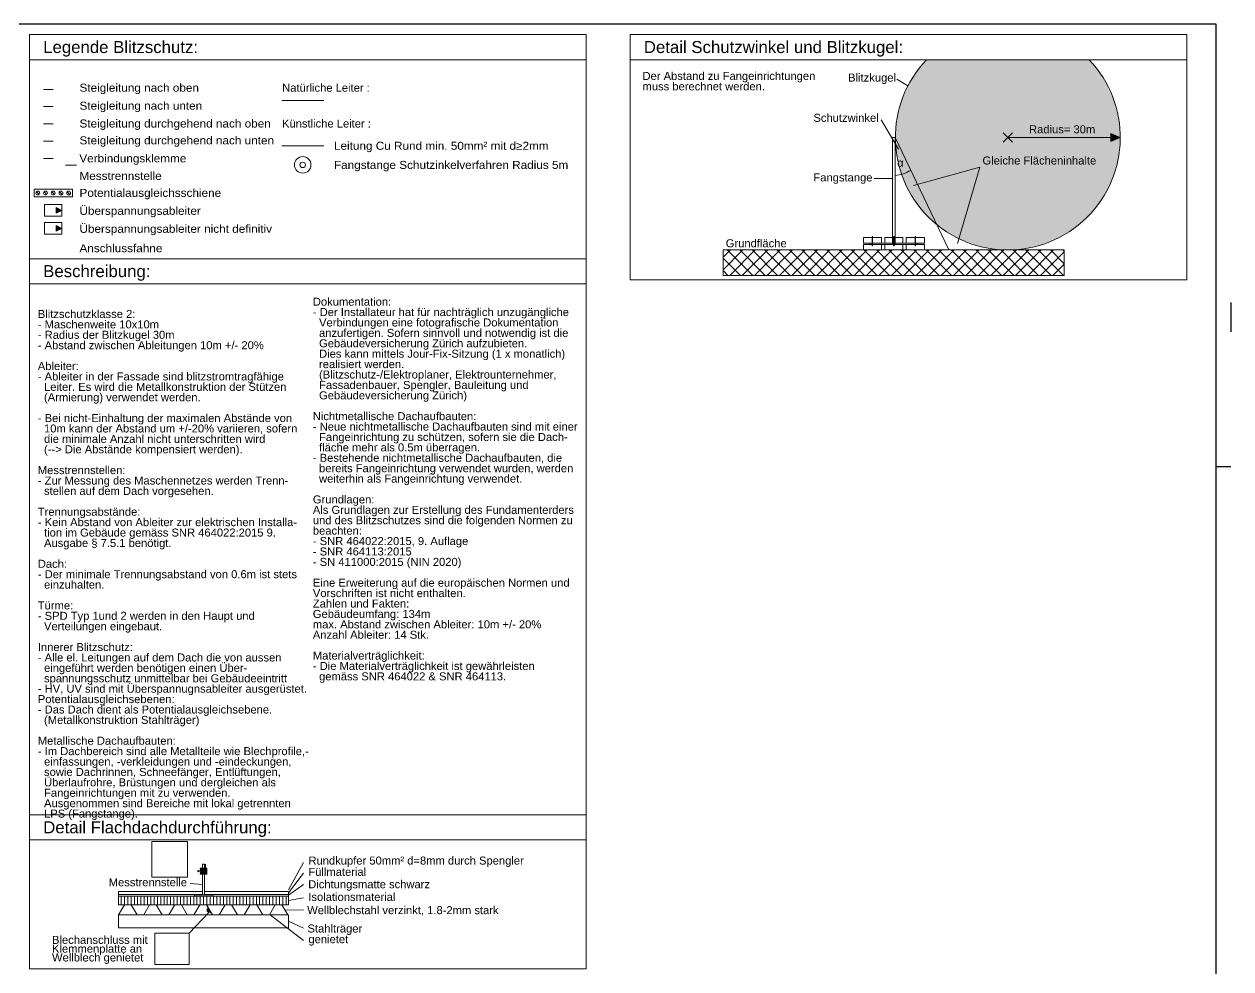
# Model space of a CAD drawing. Extents: x -1067 to 23308, y -6822 to 57810.
# Drawn here: x 200.7 to 612.6, y 243 to 565.5 of the extents above; entities that cross this region are included whole.
import ezdxf
from ezdxf.lldxf.tags import DXFTag

# ---------------------------------------------------------------- set-up
doc = ezdxf.new("R2010")
doc.units = 0
doc.layers.get('0').update_dxf_attribs({"lineweight": 13})
for name, color, linetype, lineweight, true_color in [('Bodenplatten', 9, 'Continuous', 13, 0x808080), ('EL01_WAN_Blechanschluss mit Klemmenplatte', 1, 'Continuous', 13, 0xff0000), ('EL01_WAN_Blitzkugel', 2, 'Continuous', 13, 0xffff00), ('EL01_WAN_Blitzschutz_kuenstliche_Leiter', 1, 'Continuous', 13, 0xff0000), ('EL01_WAN_Blitzschutz_natürlicher _Leiter', 3, 'Continuous', 13, 0x00ff00), ('EL01_WAN_Flachdachdurchführung', 9, 'Continuous', 13, 0x808080), ('EL01_WAN_Geometrie', 3, 'Continuous', 13, 0x00ff00), ('EL01_WAN_Geometrie-A0GYANLHE9', 3, 'Continuous', 13, 0x00ff00), ('EL01_WAN_künst_Leiter', 1, 'Continuous', 13, 0xff0000), ('EL01_WAN_Maschennetz', 1, 'Continuous', 13, 0xff0000), ('EL01_WAN_Ringerder', 1, 'Continuous', 13, 0xff0000), ('EL01_WAN_Schraffur-A0GYANLGE9', 7, 'Continuous', 13, 0xc0c0c0), ('EL01_WAN_Schutzwinkelverfahren', 4, 'Continuous', 13, 0x00ffff), ('EL01_WAN_Starkstrom-A0GYANLME9', 1, 'Continuous', 13, 0xff0000), ('EL01_WAN_Text-A0GYANLIE9', 2, 'Continuous', 13, 0xffff00), ('EL01_WAN_Venti', 1, 'Continuous', 13, 0xff0000), ('EL01_WANE_Winkel Alpha', 1, 'Continuous', 13, 0xff0000), ('EL01_WANX_Bitmap', 1, 'Continuous', 13, 0xff0000), ('Füllmaterial', 7, 'Continuous', 13, 0xff6600), ('Isolation', 4, 'Continuous', 13, 0x00ffff), ('Rippendecke', 6, 'Continuous', 13, 0xff00ff), ('Stahlträger', 3, 'Continuous', 13, 0x00ff00)]:
    doc.layers.add(name, color=color, linetype=linetype, lineweight=lineweight, true_color=true_color)
for name, color, linetype, lineweight in [('EL01_WAN_Innerer Kreis Fangstange', 7, 'Continuous', 13), ('EL01_WAN_Text', 7, 'Continuous', 13), ('Matte Isolation schwaz', 7, 'Continuous', 13)]:
    doc.layers.add(name, color=color, linetype=linetype, lineweight=lineweight)
doc.styles.get("Standard").update_dxf_attribs({"font": 'arial.ttf'})
tags = doc.linetypes.add('ACAD_ISO03W100', pattern=[30, 12, -18]).pattern_tags.tags
tags[6:7] = [DXFTag(74, 4), DXFTag(75, 0), DXFTag(340, '0'), DXFTag(46, 0.0), DXFTag(50, 0.0), DXFTag(44, 0.0), DXFTag(45, 0.0)]
tags[4:5] = [DXFTag(74, 4), DXFTag(75, 0), DXFTag(340, '0'), DXFTag(46, 0.0), DXFTag(50, 0.0), DXFTag(44, 0.0), DXFTag(45, 0.0)]
tags = doc.linetypes.add('fein_strichliert', pattern=[4, 1, -2, 1]).pattern_tags.tags
tags[8:9] = [DXFTag(74, 4), DXFTag(75, 0), DXFTag(340, '0'), DXFTag(46, 0.0), DXFTag(50, 0.0), DXFTag(44, 0.0), DXFTag(45, 0.0)]
tags[6:7] = [DXFTag(74, 4), DXFTag(75, 0), DXFTag(340, '0'), DXFTag(46, 0.0), DXFTag(50, 0.0), DXFTag(44, 0.0), DXFTag(45, 0.0)]
tags[4:5] = [DXFTag(74, 4), DXFTag(75, 0), DXFTag(340, '0'), DXFTag(46, 0.0), DXFTag(50, 0.0), DXFTag(44, 0.0), DXFTag(45, 0.0)]
picture_1 = doc.add_image_def('image3.png', size_in_pixel=(289, 288))
picture_2 = doc.add_image_def('image4.png', size_in_pixel=(362, 331))

# ---------------------------------------------------------------- blocks, each defined once
blk = doc.blocks.new('Polygon-A0UJ2DQQXE', base_point=(501.8, 488.45))
at = {"color": 0, "linetype": 'ByBlock', "lineweight": -2, "ltscale": 0.13}
for p, q in [((501.8, 488.45), (501.8, 490.33)), ((501.8, 490.33), (507.97, 490.33)), ((507.97, 490.33), (507.97, 488.45)), ((507.97, 488.45), (501.8, 488.45))]:
    blk.add_line(p, q, dxfattribs=at)
blk = doc.blocks.new('Polygon-A0UJ2DR2XE', base_point=(263.16, 262.65))
at = {"color": 0, "linetype": 'ByBlock', "lineweight": -2, "ltscale": 0.13}
for p, q in [((263.16, 262.7), (263.33, 262.8)), ((263.19, 262.65), (263.16, 262.7)), ((263.36, 262.75), (263.19, 262.65)), ((263.33, 262.8), (263.36, 262.75))]:
    blk.add_line(p, q, dxfattribs=at)
blk = doc.blocks.new('Schraffur-A0UJ2DRAXE', base_point=(571.62, 525.49))
at = {"color": 0, "linetype": 'ByBlock', "lineweight": -2, "ltscale": 0.13}
blk.add_solid([(571.62, 528.21), (574.85, 526.85), (571.62, 525.49)], dxfattribs=at)
blk = doc.blocks.new('Polygon-A0UJ2DSYXE', base_point=(263.1, 262.11))
at = {"color": 0, "linetype": 'ByBlock', "lineweight": -2, "ltscale": 0.13}
for p, q in [((263.1, 263.36), (263.53, 263.61)), ((263.27, 264.04), (263.4, 264.11)), ((263.53, 263.61), (263.27, 264.04)), ((263.4, 264.11), (263.73, 263.56)), ((263.74, 262.28), (263.1, 263.36)), ((263.73, 263.56), (263.32, 263.32)), ((263.32, 263.32), (263.82, 262.49)), ((264.17, 262.53), (263.74, 262.28)), ((263.82, 262.49), (264.22, 262.73)), ((264.42, 262.11), (264.17, 262.53)), ((264.22, 262.73), (264.55, 262.18)), ((264.55, 262.18), (264.42, 262.11))]:
    blk.add_line(p, q, dxfattribs=at)
blk = doc.blocks.new('Polygon-A0UJ2DT0XE', base_point=(494.47, 490.79))
at = {"color": 0, "linetype": 'ByBlock', "lineweight": -2, "ltscale": 0.13}
for p, q in [((494.47, 492.67), (497.09, 492.67)), ((494.47, 490.79), (494.47, 492.67)), ((497.09, 490.79), (494.47, 490.79)), ((497.09, 492.67), (497.09, 490.79))]:
    blk.add_line(p, q, dxfattribs=at)
blk = doc.blocks.new('Polygon-A0UJ2DTAXE', base_point=(490.15, 489.9))
at = {"color": 0, "linetype": 'ByBlock', "lineweight": -2, "ltscale": 0.13}
for p, q in [((490.15, 489.9), (490.15, 492.67)), ((490.15, 492.67), (490.29, 492.67)), ((490.29, 492.67), (490.29, 489.9)), ((490.15, 489.9), (490.29, 489.9))]:
    blk.add_line(p, q, dxfattribs=at)
blk = doc.blocks.new('Polygon-A0UJ2DTOXE', base_point=(489.46, 490.33))
at = {"color": 0, "linetype": 'ByBlock', "lineweight": -2, "ltscale": 0.13}
for p, q in [((489.46, 490.79), (497.09, 490.79)), ((489.46, 490.33), (489.46, 490.79)), ((497.09, 490.33), (489.46, 490.33)), ((497.09, 490.33), (497.09, 490.79))]:
    blk.add_line(p, q, dxfattribs=at)
blk = doc.blocks.new('Polygon-A0UJ2DVCXE', base_point=(487.14, 490.79))
at = {"color": 0, "linetype": 'ByBlock', "lineweight": -2, "ltscale": 0.13}
for p, q in [((487.14, 490.79), (487.14, 492.67)), ((487.14, 492.67), (493.31, 492.67)), ((493.31, 490.79), (487.14, 490.79)), ((493.31, 492.67), (493.31, 490.79))]:
    blk.add_line(p, q, dxfattribs=at)
blk = doc.blocks.new('Polygon-A0UJ2DVGXE', base_point=(232.93, 264.84))
at = {"color": 0, "linetype": 'ByBlock', "lineweight": -2, "ltscale": 0.13}
for p, q in [((232.93, 264.84), (232.93, 267.9)), ((232.93, 267.9), (290.99, 267.9)), ((290.99, 267.9), (290.99, 264.84)), ((290.99, 264.84), (232.93, 264.84))]:
    blk.add_line(p, q, dxfattribs=at)
blk = doc.blocks.new('Polygon-A0UJ2DW2XE', base_point=(263.14, 262.43))
at = {"color": 0, "linetype": 'ByBlock', "lineweight": -2, "ltscale": 0.13}
for p, q in [((263.14, 263.12), (263.21, 263.16)), ((263.55, 262.43), (263.14, 263.12)), ((263.21, 263.16), (263.62, 262.47)), ((263.62, 262.47), (263.55, 262.43))]:
    blk.add_line(p, q, dxfattribs=at)
blk = doc.blocks.new('Polygon-A0UJ2DWEXE', base_point=(232.93, 267.9))
at = {"color": 0, "linetype": 'ByBlock', "lineweight": -2, "ltscale": 0.13}
for p, q in [((232.93, 268.47), (261.54, 268.47)), ((232.93, 267.9), (232.93, 268.47)), ((232.93, 267.9), (258.85, 267.9)), ((258.85, 268.29), (261.54, 268.29)), ((258.85, 267.9), (258.85, 268.29)), ((261.54, 268.47), (261.54, 268.29))]:
    blk.add_line(p, q, dxfattribs=at)
blk = doc.blocks.new('Polygon-A0UJ2DWYXE', base_point=(487.14, 488.45))
at = {"color": 0, "linetype": 'ByBlock', "lineweight": -2, "ltscale": 0.13}
for p, q in [((487.14, 488.45), (487.14, 490.33)), ((487.14, 490.33), (493.31, 490.33)), ((493.31, 490.33), (493.31, 488.45)), ((493.31, 488.45), (487.14, 488.45))]:
    blk.add_line(p, q, dxfattribs=at)
blk = doc.blocks.new('Schraffur-A0UJ2DX2XE', base_point=(211.63, 500.98))
at = {"color": 0, "linetype": 'ByBlock', "lineweight": -2, "ltscale": 0.13}
blk.add_solid([(213.59, 501.96), (211.63, 500.98), (211.63, 502.94)], dxfattribs=at)
blk = doc.blocks.new('Polygon-A0UJ2DXCXE', base_point=(490.15, 492.67))
at = {"color": 0, "linetype": 'ByBlock', "lineweight": -2, "ltscale": 0.13}
for p, q in [((490.15, 492.67), (490.15, 493.04)), ((490.29, 493.04), (490.15, 493.04)), ((490.29, 492.67), (490.15, 492.67)), ((490.29, 493.04), (490.29, 492.67))]:
    blk.add_line(p, q, dxfattribs=at)
blk = doc.blocks.new('Polygon-A0UJ2DXIXE', base_point=(407.58, 478.23))
at = {"color": 0, "linetype": 'ByBlock', "lineweight": -2, "ltscale": 0.13}
for p, q in [((407.58, 478.23), (407.58, 561.96)), ((407.58, 561.96), (597.58, 561.96)), ((597.58, 561.96), (597.58, 478.23)), ((597.58, 478.23), (407.58, 478.23))]:
    blk.add_line(p, q, dxfattribs=at)
blk = doc.blocks.new('Polygon-A0UJ2DXWXE', base_point=(202.58, 485.45))
at = {"color": 0, "linetype": 'ByBlock', "lineweight": -2, "ltscale": 0.13}
for p, q in [((202.58, 485.45), (202.58, 561.96)), ((202.58, 561.96), (392.58, 561.96)), ((392.58, 561.96), (392.58, 485.45)), ((392.58, 485.45), (202.58, 485.45))]:
    blk.add_line(p, q, dxfattribs=at)
blk = doc.blocks.new('Polygon-A0UJ2DXYXE', base_point=(232.93, 268.47))
at = {"color": 0, "linetype": 'ByBlock', "lineweight": -2, "ltscale": 0.13}
for p, q in [((232.93, 268.47), (232.93, 269.42)), ((232.93, 269.42), (261.54, 269.42)), ((261.54, 268.47), (232.93, 268.47)), ((261.54, 269.42), (261.54, 268.47))]:
    blk.add_line(p, q, dxfattribs=at)
blk = doc.blocks.new('Polygon-A0UJ2DYKXE', base_point=(501.8, 490.79))
at = {"color": 0, "linetype": 'ByBlock', "lineweight": -2, "ltscale": 0.13}
for p, q in [((501.8, 490.79), (501.8, 492.67)), ((501.8, 492.67), (507.97, 492.67)), ((507.97, 490.79), (501.8, 490.79)), ((507.97, 492.67), (507.97, 490.79))]:
    blk.add_line(p, q, dxfattribs=at)
blk = doc.blocks.new('Polygon-A0UJ2DYWXE', base_point=(202.58, 295.6))
at = {"color": 0, "linetype": 'ByBlock', "lineweight": -2, "ltscale": 0.13}
for p, q in [((202.58, 295.6), (202.58, 485.45)), ((202.58, 485.45), (392.58, 485.45)), ((392.58, 485.45), (392.58, 295.6)), ((392.58, 295.6), (202.58, 295.6))]:
    blk.add_line(p, q, dxfattribs=at)
blk = doc.blocks.new('Polygon-A0UJ2DZKXE', base_point=(504.81, 489.9))
at = {"color": 0, "linetype": 'ByBlock', "lineweight": -2, "ltscale": 0.13}
for p, q in [((504.81, 489.9), (504.81, 492.67)), ((504.81, 492.67), (504.95, 492.67)), ((504.95, 492.67), (504.95, 489.9)), ((504.81, 489.9), (504.95, 489.9))]:
    blk.add_line(p, q, dxfattribs=at)
blk = doc.blocks.new('Polygon-A0UJ2E00XE', base_point=(263.37, 262.55))
at = {"color": 0, "linetype": 'ByBlock', "lineweight": -2, "ltscale": 0.13}
for p, q in [((263.37, 263.24), (263.44, 263.29)), ((263.78, 262.55), (263.37, 263.24)), ((263.44, 263.29), (263.85, 262.6)), ((263.85, 262.6), (263.78, 262.55))]:
    blk.add_line(p, q, dxfattribs=at)
blk = doc.blocks.new('Polygon-A0UJ2E04XE', base_point=(498.01, 490.79))
at = {"color": 0, "linetype": 'ByBlock', "lineweight": -2, "ltscale": 0.13}
for p, q in [((498.01, 492.67), (500.64, 492.67)), ((498.01, 490.79), (498.01, 492.67)), ((500.64, 490.79), (498.01, 490.79)), ((500.64, 492.67), (500.64, 490.79))]:
    blk.add_line(p, q, dxfattribs=at)
blk = doc.blocks.new('Schraffur-A0UJ2E0AXE', base_point=(260.83, 275.41))
at = {"linetype": 'ByBlock', "lineweight": -2, "ltscale": 0.13}
blk.add_hatch(color=0, dxfattribs=at).paths.add_polyline_path([(263.05, 277.37), (263.05, 275.41), (260.83, 275.41), (260.87, 275.57), (260.9, 275.73), (260.93, 275.89), (260.95, 276.05), (260.96, 276.21), (260.97, 276.37), (260.96, 276.54), (260.95, 276.71), (260.93, 276.88), (260.91, 277.04), (260.87, 277.21), (260.83, 277.37)])
blk = doc.blocks.new('Polygon-A0UJ2E1GXE', base_point=(262.3, 267.9))
at = {"color": 0, "linetype": 'ByBlock', "lineweight": -2, "ltscale": 0.13}
for p, q in [((262.3, 268.47), (290.99, 268.47)), ((262.3, 268.29), (262.3, 268.47)), ((265.07, 268.29), (262.3, 268.29)), ((265.07, 267.9), (265.07, 268.29)), ((290.99, 267.9), (265.07, 267.9)), ((290.99, 267.9), (290.99, 268.47))]:
    blk.add_line(p, q, dxfattribs=at)
blk = doc.blocks.new('Schraffur-A0UJ2E2CXE', base_point=(439.27, 479.74))
at = {"color": 0, "lineweight": -2}
for p, q in [((439.27, 481.7), (446.02, 488.45)), ((439.27, 485.94), (441.78, 488.45)), ((449.4, 479.74), (440.69, 488.45)), ((441.55, 479.74), (450.27, 488.45)), ((453.64, 479.74), (444.93, 488.45)), ((445.8, 479.74), (454.51, 488.45)), ((457.89, 479.74), (449.17, 488.45)), ((450.04, 479.74), (458.75, 488.45)), ((462.13, 479.74), (453.42, 488.45)), ((454.28, 479.74), (462.99, 488.45)), ((466.37, 479.74), (457.66, 488.45)), ((458.52, 479.74), (467.24, 488.45)), ((470.61, 479.74), (461.9, 488.45)), ((462.77, 479.74), (471.48, 488.45)), ((474.86, 479.74), (466.15, 488.45)), ((467.01, 479.74), (475.72, 488.45)), ((479.1, 479.74), (470.39, 488.45)), ((471.25, 479.74), (479.96, 488.45)), ((483.34, 479.74), (474.63, 488.45)), ((475.49, 479.74), (484.21, 488.45)), ((487.59, 479.74), (478.87, 488.45)), ((479.74, 479.74), (488.45, 488.45)), ((491.83, 479.74), (483.12, 488.45)), ((483.98, 479.74), (492.69, 488.45)), ((496.07, 479.74), (487.36, 488.45)), ((488.22, 479.74), (496.93, 488.45)), ((500.31, 479.74), (491.6, 488.45)), ((492.46, 479.74), (501.18, 488.45)), ((504.56, 479.74), (495.84, 488.45)), ((496.71, 479.74), (505.42, 488.45)), ((508.8, 479.74), (500.09, 488.45)), ((500.95, 479.74), (509.66, 488.45)), ((513.04, 479.74), (504.33, 488.45)), ((505.19, 479.74), (513.9, 488.45)), ((517.28, 479.74), (508.57, 488.45)), ((509.44, 479.74), (518.15, 488.45)), ((521.53, 479.74), (512.81, 488.45)), ((513.68, 479.74), (522.39, 488.45)), ((525.77, 479.74), (517.06, 488.45)), ((517.92, 479.74), (526.63, 488.45)), ((530.01, 479.74), (521.3, 488.45)), ((522.16, 479.74), (530.88, 488.45)), ((534.25, 479.74), (525.54, 488.45)), ((526.41, 479.74), (535.12, 488.45)), ((538.5, 479.74), (529.78, 488.45)), ((530.65, 479.74), (539.36, 488.45)), ((542.74, 479.74), (534.03, 488.45)), ((534.89, 479.74), (543.6, 488.45)), ((546.98, 479.74), (538.27, 488.45)), ((539.13, 479.74), (547.85, 488.45)), ((551.22, 479.74), (542.51, 488.45)), ((543.38, 479.74), (552.09, 488.45)), ((555.47, 479.74), (546.76, 488.45)), ((547.62, 479.74), (555.71, 487.83)), ((555.71, 483.74), (551, 488.45)), ((555.71, 487.98), (555.24, 488.45)), ((445.16, 479.74), (439.27, 485.63)), ((551.86, 479.74), (555.71, 483.59)), ((440.92, 479.74), (439.27, 481.38))]:
    blk.add_line(p, q, dxfattribs=at)
blk = doc.blocks.new('Polygon-A0UJ2E2SXE', base_point=(497.48, 489.9))
at = {"color": 0, "linetype": 'ByBlock', "lineweight": -2, "ltscale": 0.13}
for p, q in [((497.48, 489.9), (497.48, 493.04)), ((497.48, 493.04), (497.62, 493.04)), ((497.62, 493.04), (497.62, 489.9)), ((497.62, 489.9), (497.48, 489.9))]:
    blk.add_line(p, q, dxfattribs=at)
blk = doc.blocks.new('Polygon-A0UJ2E2UXE', base_point=(232.93, 257.08))
at = {"color": 0, "linetype": 'ByBlock', "lineweight": -2, "ltscale": 0.13}
for p, q in [((232.93, 257.08), (232.93, 261.45)), ((232.93, 261.45), (290.99, 261.45)), ((290.99, 261.45), (290.99, 257.08)), ((290.99, 257.08), (232.93, 257.08))]:
    blk.add_line(p, q, dxfattribs=at)
blk = doc.blocks.new('Polygon-A0UJ2E2WXE', base_point=(202.58, 243.03))
at = {"color": 0, "linetype": 'ByBlock', "lineweight": -2, "ltscale": 0.13}
for p, q in [((202.58, 243.03), (202.58, 295.6)), ((202.58, 295.6), (392.58, 295.6)), ((392.58, 295.6), (392.58, 243.03)), ((392.58, 243.03), (202.58, 243.03))]:
    blk.add_line(p, q, dxfattribs=at)
blk = doc.blocks.new('Polygon-A0UJ2E3SXE', base_point=(504.81, 492.67))
at = {"color": 0, "linetype": 'ByBlock', "lineweight": -2, "ltscale": 0.13}
for p, q in [((504.81, 492.67), (504.81, 493.04)), ((504.95, 493.04), (504.81, 493.04)), ((504.95, 492.67), (504.81, 492.67)), ((504.95, 493.04), (504.95, 492.67))]:
    blk.add_line(p, q, dxfattribs=at)
blk = doc.blocks.new('Schraffur-A0UJ2E40XE', base_point=(498.1, 488.58))
at = {"linetype": 'ByBlock', "lineweight": -2, "ltscale": 0.13}
blk.add_hatch(color=0, dxfattribs=at).paths.add_polyline_path([(564.19, 553.39), (568.09, 548.6), (571.17, 543.25), (573.35, 537.48), (574.58, 531.43), (574.82, 525.26), (574.06, 519.13), (572.34, 513.2), (569.69, 507.63), (566.18, 502.55), (561.9, 498.1), (556.96, 494.39), (551.49, 491.52), (545.64, 489.57), (539.54, 488.58), (533.37, 488.58), (527.28, 489.57), (521.42, 491.52), (515.95, 494.39), (511.01, 498.1), (506.73, 502.55), (503.22, 507.63), (500.57, 513.2), (498.85, 519.13), (498.1, 525.26), (498.34, 531.43), (499.56, 537.48), (501.74, 543.25), (504.82, 548.6), (508.72, 553.39)])
blk = doc.blocks.new('Schraffur-A0UJ2E4KXE', base_point=(211.63, 494.84))
at = {"color": 0, "linetype": 'ByBlock', "lineweight": -2, "ltscale": 0.13}
blk.add_solid([(213.59, 495.82), (211.63, 494.84), (211.63, 496.81)], dxfattribs=at)
blk = doc.blocks.new('Polygon-A0UJ2E4OXE', base_point=(498.01, 490.33))
at = {"color": 0, "linetype": 'ByBlock', "lineweight": -2, "ltscale": 0.13}
for p, q in [((498.01, 490.79), (505.64, 490.79)), ((498.01, 490.33), (498.01, 490.79)), ((505.64, 490.33), (498.01, 490.33)), ((505.64, 490.33), (505.64, 490.79))]:
    blk.add_line(p, q, dxfattribs=at)
blk = doc.blocks.new('Polygon-A0UJ2E4QXE', base_point=(262.3, 268.47))
at = {"color": 0, "linetype": 'ByBlock', "lineweight": -2, "ltscale": 0.13}
for p, q in [((262.3, 269.42), (290.99, 269.42)), ((262.3, 269.42), (262.3, 268.47)), ((290.99, 268.47), (262.3, 268.47)), ((290.99, 269.42), (290.99, 268.47))]:
    blk.add_line(p, q, dxfattribs=at)
blk = doc.blocks.new('Polygon-A0UJ2E5AXE', base_point=(497.09, 490.33))
at = {"color": 0, "linetype": 'ByBlock', "lineweight": -2, "ltscale": 0.13}
for p, q in [((497.09, 490.33), (497.09, 526.81)), ((497.09, 526.81), (498.01, 526.81)), ((498.01, 526.81), (498.01, 490.33)), ((498.01, 490.33), (497.09, 490.33))]:
    blk.add_line(p, q, dxfattribs=at)
blk = doc.blocks.new('Polygon-A0UJ2E5WXE', base_point=(494.47, 488.45))
at = {"color": 0, "linetype": 'ByBlock', "lineweight": -2, "ltscale": 0.13}
for p, q in [((494.47, 488.45), (494.47, 490.33)), ((494.47, 490.33), (500.64, 490.33)), ((500.64, 490.33), (500.64, 488.45)), ((500.64, 488.45), (494.47, 488.45))]:
    blk.add_line(p, q, dxfattribs=at)

msp = doc.modelspace()

# ---------------------------------------------------------------- linework, layer by layer
at = {"color": 0, "linetype": 'ByBlock', "lineweight": -2, "ltscale": 0.13}
for p, q in [((607.58, 565.53), (-1062.42, 565.53)), ((607.58, -174.47), (607.58, 565.53)), ((612.58, 470.53), (612.58, 460.53)), ((607.58, 414.53), (612.58, 414.53))]:
    msp.add_line(p, q, dxfattribs=at)
at = {"layer": 'EL01_WAN_Blitzkugel', "ltscale": 0.13}
msp.add_arc((536.46, 526.85), 38.39, 136.2593, 43.7407, dxfattribs=at)
at = {"layer": 'EL01_WAN_Blitzschutz_natürlicher _Leiter', "ltscale": 0.13}
for p, q in [((302.98, 539.46), (288.61, 539.46)), ((217.26, 509.17), (204.08, 509.17)), ((204.08, 506.55), (204.08, 509.17)), ((205.4, 507.86), (204.93, 508.32)), ((205.86, 507.4), (205.4, 507.86)), ((208.02, 507.86), (207.56, 508.32)), ((208.48, 507.4), (208.02, 507.86)), ((210.64, 507.86), (210.18, 508.32)), ((211.11, 507.4), (210.64, 507.86)), ((213.27, 507.86), (212.8, 508.32)), ((213.73, 507.4), (213.27, 507.86)), ((215.89, 507.86), (215.43, 508.32)), ((216.35, 507.4), (215.89, 507.86)), ((217.26, 506.55), (217.26, 509.17)), ((204.08, 506.55), (217.26, 506.55))]:
    msp.add_line(p, q, dxfattribs=at)
at = {"layer": 'EL01_WAN_Blitzschutz_natürlicher _Leiter', "ltscale": 0.13, "extrusion": (0, 0, -1)}
for centre in [(-205.4, 507.86, 30.06), (-208.02, 507.86, 30.06), (-210.64, 507.86, 30.06), (-213.27, 507.86, 30.06), (-215.89, 507.86, 30.06)]:
    msp.add_circle(centre, 0.656, dxfattribs=at)
at = {"layer": 'EL01_WAN_Flachdachdurchführung', "ltscale": 0.13}
for p, q in [((260.11, 276.64), (259.98, 276.64)), ((259.98, 276.14), (259.98, 276.64)), ((260.11, 276.14), (259.98, 276.14)), ((260.11, 276.45), (260.11, 276.64)), ((260.97, 276.45), (260.11, 276.45)), ((260.11, 276.45), (260.11, 276.33)), ((260.11, 276.33), (260.11, 276.14)), ((260.11, 276.33), (260.97, 276.33)), ((263.05, 277.37), (260.83, 277.37)), ((261.54, 278.78), (261.54, 277.37)), ((261.54, 278.78), (262.3, 278.78)), ((262.3, 278.78), (262.3, 277.37)), ((263.05, 275.41), (263.05, 277.37)), ((260.83, 275.41), (263.05, 275.41)), ((261.54, 268.29), (261.54, 275.41)), ((262.3, 268.29), (262.3, 275.41)), ((258.85, 268.29), (258.85, 267.9)), ((265.07, 268.29), (258.85, 268.29)), ((258.85, 267.9), (265.07, 267.9)), ((265.07, 267.9), (265.07, 268.29))]:
    msp.add_line(p, q, dxfattribs=at)
msp.add_spline([(260.83, 277.37, 730.67), (260.97, 276.37, 730.67), (260.83, 275.41, 730.67)], degree=3, dxfattribs=at)
at = {"layer": 'EL01_WAN_Geometrie-A0GYANLHE9', "ltscale": 0.13}
for p, q in [((202.58, 553.39), (392.58, 553.39)), ((407.58, 553.39), (597.58, 553.39)), ((534.88, 528.43), (538.03, 525.27)), ((534.88, 525.27), (538.03, 528.43)), ((574.85, 526.85), (571.62, 528.21)), ((571.62, 525.49), (571.62, 528.21)), ((536.46, 526.85), (571.62, 526.85)), ((574.85, 526.85), (571.62, 525.49)), ((202.58, 476.89), (392.58, 476.89)), ((202.58, 287.03), (392.58, 287.03))]:
    msp.add_line(p, q, dxfattribs=at)
at = {"layer": 'EL01_WAN_Innerer Kreis Fangstange', "ltscale": 0.13}
msp.add_circle((295.8, 517.49), 0.935, dxfattribs=at)
at = {"layer": 'EL01_WAN_künst_Leiter', "linetype": 'ACAD_ISO03W100', "ltscale": 0.065}
for p, q in [((210.64, 543.27), (207.36, 543.27)), ((210.64, 537.37), (207.36, 537.37)), ((210.64, 531.47), (207.36, 531.47)), ((210.58, 525.62), (207.31, 525.62)), ((210.64, 519.66), (207.36, 519.66))]:
    msp.add_line(p, q, dxfattribs=at)
at = {"layer": 'EL01_WAN_Maschennetz', "ltscale": 0.13}
msp.add_spline([(262.67, 277.37, 730.67), (262.67, 278.08, 730.67), (262.67, 278.78, 730.67)], degree=3, dxfattribs=at)
at = {"layer": 'EL01_WAN_Ringerder', "ltscale": 0.13}
msp.add_line((302.98, 524.02), (288.61, 524.02), dxfattribs=at)
at = {"layer": 'EL01_WAN_Schraffur-A0GYANLGE9', "color": 8, "ltscale": 0.13, "true_color": 0x808080, "elevation": 56.88}
msp.add_lwpolyline([(497.55, 488.45), (555.71, 488.45), (555.71, 479.74), (439.27, 479.74), (439.27, 488.45), (497.55, 488.45)], dxfattribs=at)
at = {"layer": 'EL01_WAN_Schutzwinkelverfahren', "ltscale": 0.13}
msp.add_circle((295.8, 517.49), 2.82, dxfattribs=at)
at = {"layer": 'EL01_WAN_Starkstrom-A0GYANLME9', "lineweight": 13, "ltscale": 0.13}
for p, q in [((207.69, 503.93), (213.59, 503.93)), ((207.69, 499.99), (207.69, 503.93)), ((213.59, 501.96), (211.63, 502.94)), ((211.63, 500.98), (211.63, 502.94)), ((213.59, 503.93), (213.59, 499.99)), ((213.59, 499.99), (207.69, 499.99)), ((211.63, 500.98), (213.59, 501.96))]:
    msp.add_line(p, q, dxfattribs=at)
at = {"layer": 'EL01_WAN_Starkstrom-A0GYANLME9', "color": 9, "lineweight": 13, "ltscale": 0.13, "true_color": 0xc0c0c0}
for p, q in [((207.69, 493.85), (207.69, 497.79)), ((207.69, 497.79), (213.59, 497.79)), ((213.59, 495.82), (211.63, 496.81)), ((211.63, 494.84), (211.63, 496.81)), ((211.63, 494.84), (213.59, 495.82)), ((213.59, 497.79), (213.59, 493.85)), ((213.59, 493.85), (207.69, 493.85))]:
    msp.add_line(p, q, dxfattribs=at)
at = {"layer": 'EL01_WAN_Text-A0GYANLIE9', "ltscale": 0.13}
for p, q in [((502.37, 544.52), (498.62, 546.72)), ((493.2, 532.88), (499.12, 522.87)), ((526.89, 516.7), (504.31, 510.43)), ((526.89, 516.7), (519.32, 490.64)), ((490.82, 512.82), (497.09, 512.82)), ((290.99, 270.03), (296.07, 279.36)), ((257.34, 272.2), (261.54, 271.85)), ((290.99, 268.94), (296.07, 275.74)), ((290.99, 268.18), (296.07, 271.8)), ((290.99, 266.37), (296.07, 267.26)), ((257, 255.22), (263.74, 262.28)), ((296.07, 252.71), (284.65, 261.45)), ((289.71, 263.15), (296.07, 263.11)), ((290.99, 259.27), (296.07, 256.96))]:
    msp.add_line(p, q, dxfattribs=at)
at = {"layer": 'EL01_WAN_Venti', "ltscale": 0.13}
msp.add_line((218.64, 517.44), (214.78, 517.44), dxfattribs=at)
at = {"layer": 'EL01_WANE_Winkel Alpha', "ltscale": 0.13}
msp.add_line((498.01, 526.81), (516.32, 488.45), dxfattribs=at)
msp.add_arc((497.51, 524.16), 10.26, 272.8062, 304.4615, dxfattribs=at)
at = {"layer": 'Isolation', "ltscale": 0.13}
for p, q in [((233.82, 267.9), (233.82, 264.84)), ((234.95, 267.9), (234.95, 264.84)), ((236.08, 267.9), (236.08, 264.84)), ((237.2, 267.9), (237.2, 264.84)), ((238.33, 267.9), (238.33, 264.84)), ((239.45, 267.9), (239.45, 264.84)), ((240.58, 267.9), (240.58, 264.84)), ((241.7, 267.9), (241.7, 264.84)), ((242.83, 267.9), (242.83, 264.84)), ((243.95, 267.9), (243.95, 264.84)), ((245.08, 267.9), (245.08, 264.84)), ((246.21, 267.9), (246.21, 264.84)), ((247.33, 267.9), (247.33, 264.84)), ((248.46, 267.9), (248.46, 264.84)), ((249.58, 267.9), (249.58, 264.84)), ((250.71, 267.9), (250.71, 264.84)), ((251.83, 267.9), (251.83, 264.84)), ((252.96, 267.9), (252.96, 264.84)), ((254.08, 267.9), (254.08, 264.84)), ((255.21, 267.9), (255.21, 264.84)), ((256.34, 267.9), (256.34, 264.84)), ((257.46, 267.9), (257.46, 264.84)), ((258.59, 267.9), (258.59, 264.84)), ((259.71, 267.9), (259.71, 264.84)), ((260.84, 267.9), (260.84, 264.84)), ((261.96, 267.9), (261.96, 264.84)), ((263.09, 267.9), (263.09, 264.84)), ((264.21, 267.9), (264.21, 264.84)), ((265.34, 267.9), (265.34, 264.84)), ((266.47, 267.9), (266.47, 264.84)), ((267.59, 267.9), (267.59, 264.84)), ((268.72, 267.9), (268.72, 264.84)), ((269.84, 267.9), (269.84, 264.84)), ((270.97, 267.9), (270.97, 264.84)), ((272.09, 267.9), (272.09, 264.84)), ((273.22, 267.9), (273.22, 264.84)), ((274.34, 267.9), (274.34, 264.84)), ((275.47, 267.9), (275.47, 264.84)), ((276.6, 267.9), (276.6, 264.84)), ((277.72, 267.9), (277.72, 264.84)), ((278.85, 267.9), (278.85, 264.84)), ((279.97, 267.9), (279.97, 264.84)), ((281.1, 267.9), (281.1, 264.84)), ((282.22, 267.9), (282.22, 264.84)), ((283.35, 267.9), (283.35, 264.84)), ((284.47, 267.9), (284.47, 264.84)), ((285.6, 267.9), (285.6, 264.84)), ((286.73, 267.9), (286.73, 264.84)), ((287.85, 267.9), (287.85, 264.84)), ((288.98, 267.9), (288.98, 264.84)), ((290.1, 267.9), (290.1, 264.84))]:
    msp.add_line(p, q, dxfattribs=at)
at = {"layer": 'Rippendecke', "ltscale": 0.13}
msp.add_lwpolyline([(232.93, 261.45), (234.95, 264.84), (237.22, 264.84), (239.24, 261.45), (241.51, 261.45), (243.53, 264.84), (245.8, 264.84), (247.82, 261.45), (250.09, 261.45), (252.11, 264.84), (254.38, 264.84), (256.4, 261.45), (258.67, 261.45), (260.69, 264.84), (262.96, 264.84), (264.98, 261.45), (267.25, 261.45), (269.27, 264.84), (271.54, 264.84), (273.56, 261.45), (275.83, 261.45), (277.85, 264.84), (280.12, 264.84), (282.14, 261.45), (284.41, 261.45), (286.43, 264.84), (288.7, 264.84), (290.72, 261.45)], dxfattribs=at)

# ---------------------------------------------------------------- block references
at = {"layer": 'Bodenplatten', "ltscale": 0.13}
for name, p in [('Polygon-A0UJ2DVCXE', (487.14, 490.79)), ('Polygon-A0UJ2DWYXE', (487.14, 488.45)), ('Polygon-A0UJ2DT0XE', (494.47, 490.79)), ('Polygon-A0UJ2E5WXE', (494.47, 488.45)), ('Polygon-A0UJ2E04XE', (498.01, 490.79)), ('Polygon-A0UJ2DYKXE', (501.8, 490.79)), ('Polygon-A0UJ2DQQXE', (501.8, 488.45))]:
    msp.add_blockref(name, p, dxfattribs=at)
at = {"layer": 'EL01_WAN_Blechanschluss mit Klemmenplatte', "ltscale": 0.13}
for name, p in [('Polygon-A0UJ2DSYXE', (263.1, 262.11)), ('Polygon-A0UJ2DW2XE', (263.14, 262.43)), ('Polygon-A0UJ2DR2XE', (263.16, 262.65)), ('Polygon-A0UJ2E00XE', (263.37, 262.55))]:
    msp.add_blockref(name, p, dxfattribs=at)
at = {"layer": 'EL01_WAN_Blitzkugel', "ltscale": 0.13}
msp.add_blockref('Schraffur-A0UJ2E40XE', (498.1, 488.58), dxfattribs=at)
at = {"layer": 'EL01_WAN_Blitzschutz_kuenstliche_Leiter', "ltscale": 0.13}
for name, p in [('Polygon-A0UJ2E5AXE', (497.09, 490.33)), ('Polygon-A0UJ2DTOXE', (489.46, 490.33)), ('Polygon-A0UJ2DXCXE', (490.15, 492.67)), ('Polygon-A0UJ2E4OXE', (498.01, 490.33)), ('Polygon-A0UJ2E3SXE', (504.81, 492.67))]:
    msp.add_blockref(name, p, dxfattribs=at)
at = {"layer": 'EL01_WAN_Blitzschutz_kuenstliche_Leiter', "linetype": 'fein_strichliert', "ltscale": 0.13}
for name, p in [('Polygon-A0UJ2DTAXE', (490.15, 489.9)), ('Polygon-A0UJ2E2SXE', (497.48, 489.9)), ('Polygon-A0UJ2DZKXE', (504.81, 489.9))]:
    msp.add_blockref(name, p, dxfattribs=at)
at = {"layer": 'EL01_WAN_Flachdachdurchführung', "ltscale": 0.13}
msp.add_blockref('Schraffur-A0UJ2E0AXE', (260.83, 275.41), dxfattribs=at)
at = {"layer": 'EL01_WAN_Geometrie', "ltscale": 0.13}
for name, p in [('Polygon-A0UJ2DXWXE', (202.58, 485.45)), ('Polygon-A0UJ2DXIXE', (407.58, 478.23)), ('Polygon-A0UJ2DYWXE', (202.58, 295.6)), ('Polygon-A0UJ2E2WXE', (202.58, 243.03))]:
    msp.add_blockref(name, p, dxfattribs=at)
at = {"layer": 'EL01_WAN_Geometrie-A0GYANLHE9', "ltscale": 0.13}
msp.add_blockref('Schraffur-A0UJ2DRAXE', (571.62, 525.49), dxfattribs=at)
at = {"layer": 'EL01_WAN_Schraffur-A0GYANLGE9', "color": 8, "ltscale": 0.13, "true_color": 0x808080}
msp.add_blockref('Schraffur-A0UJ2E2CXE', (439.27, 479.74), dxfattribs=at)
at = {"layer": 'EL01_WAN_Starkstrom-A0GYANLME9', "ltscale": 0.13}
msp.add_blockref('Schraffur-A0UJ2DX2XE', (211.63, 500.98), dxfattribs=at)
at = {"layer": 'EL01_WAN_Starkstrom-A0GYANLME9', "color": 9, "ltscale": 0.13, "true_color": 0xc0c0c0}
msp.add_blockref('Schraffur-A0UJ2E4KXE', (211.63, 494.84), dxfattribs=at)
at = {"layer": 'Füllmaterial', "ltscale": 0.13}
for name, p in [('Polygon-A0UJ2DXYXE', (232.93, 268.47)), ('Polygon-A0UJ2E4QXE', (262.3, 268.47))]:
    msp.add_blockref(name, p, dxfattribs=at)
at = {"layer": 'Isolation', "ltscale": 0.13}
msp.add_blockref('Polygon-A0UJ2DVGXE', (232.93, 264.84), dxfattribs=at)
at = {"layer": 'Matte Isolation schwaz', "ltscale": 0.13}
for name, p in [('Polygon-A0UJ2DWEXE', (232.93, 267.9)), ('Polygon-A0UJ2E1GXE', (262.3, 267.9))]:
    msp.add_blockref(name, p, dxfattribs=at)
at = {"layer": 'Stahlträger', "ltscale": 0.13}
msp.add_blockref('Polygon-A0UJ2E2UXE', (232.93, 257.08), dxfattribs=at)

# ---------------------------------------------------------------- texts
at = {"layer": 'EL01_WAN_Geometrie-A0GYANLHE9', "ltscale": 0.13, "char_height": 4.0988, "attachment_point": 1, "line_spacing_factor": 1.002}
for s, insert in [('{\\fArial;Legende Blitzschutz:}', (207.22, 559.76)), ('{\\fArial;Detail Schutzwinkel und Blitzkugel:}', (412.22, 559.76)), ('{\\fArial;Beschreibung:}', (207.22, 483.26)), ('{\\fArial;Detail Flachdachdurchführung:}', (207.22, 293.4))]:
    msp.add_mtext(s, dxfattribs=dict(at, insert=insert))
at = {"layer": 'EL01_WAN_Text', "ltscale": 0.13, "char_height": 2.7326, "attachment_point": 1}
for s, insert, line_spacing_factor in [('{\\fArial;Der Abstand zu Fangeinrichtungen\\Pmuss berechnet werden. }', (411.76, 549.21), 0.78), ('{\\fArial;Blitzkugel}', (481.94, 548.65), 0.72), ('{\\W1.05;\\fArial;Steigleitung nach oben}', (219.6, 545.19), 1.002), ('{\\fArial;Natürliche Leiter :}', (288.79, 545.19), 1.002), ('{\\W1.05;\\fArial;Steigleitung nach unten}', (219.6, 539.05), 1.002), ('{\\W1.05;\\fArial;Steigleitung durchgehend nach oben}', (219.6, 532.97), 1.002), ('{\\fArial;Künstliche Leiter :}', (288.73, 532.97), 1.002), ('{\\fArial;Schutzwinkel}', (470.1, 534.91), 0.72), ('{\\W1.05;\\fArial;Steigleitung durchgehend nach unten}', (219.6, 527.22), 1.002), ('{\\fArial;Radius= 30m}', (543.7, 531), 0.72), ('{\\W1.05;\\fArial;Leitung Cu Rund min. 50mm² mit d≥2mm}', (306.46, 525.37), 1.002), ('{\\W1.05;\\fArial;Verbindungsklemme}', (219.55, 521.08), 1.002), ('{\\W1.05;\\fArial;Fangstange Schutzinkelverfahren Radius 5m}', (306.46, 518.84), 1.002), ('{\\fArial;α}', (498.69, 519.59), 0.72), ('{\\fArial;Gleiche Flächeninhalte}', (527.8, 520.34), 0.72), ('{\\W1.05;\\fArial;Messtrennstelle}', (219.6, 515.1), 1.002), ('{\\fArial;Fangstange}', (470.1, 514.57), 0.72), ('{\\W1.05;\\fArial;Potentialausgleichsschiene}', (219.6, 509.3), 1.002), ('{\\W1.05;\\fArial;Überspannungsableiter}', (219.6, 503.17), 1.002), ('{\\W1.05;\\fArial;Überspannungsableiter nicht definitiv}', (219.6, 497.03), 1.002), ('{\\W1.05;\\fArial;Anschlussfahne}', (219.6, 490.41), 1.002), ('{\\fArial;Grundfläche}', (440.18, 492.09), 0.72), ('{\\fArial;\\PDokumentation:\\P- Der Installateur hat für nachträglich unzugängliche \\P  Verbindungen eine fotografische Dokumentation \\P  anzufertigen. Sofern sinnvoll und notwendig ist die \\P  Gebäudeversicherung Zürich aufzubieten. \\P  Dies kann mittels Jour-Fix-Sitzung (1 x monatlich) \\P  realisiert werden. \\P  (Blitzschutz-/Elektroplaner, Elektrounternehmer, \\P  Fassadenbauer, Spengler, Bauleitung und\\P  Gebäudeversicherung Zürich)\\P  \\PNichtmetallische Dachaufbauten:\\P- Neue nichtmetallische Dachaufbauten sind mit einer \\P  Fangeinrichtung zu schützen, sofern sie die Dach-\\P  fläche mehr als 0.5m überragen.\\P- Bestehende nichtmetallische Dachaufbauten, die \\P  bereits Fangeinrichtung verwendet wurden, werden \\P  weiterhin als Fangeinrichtung verwendet.\\P\\PGrundlagen:\\PAls Grundlagen zur Erstellung des Fundamenterders \\Pund des Blitzschutzes sind die folgenden Normen zu \\Pbeachten: \\P- SNR 464022:2015, 9. Auflage\\P- SNR 464113:2015\\P- SN 411000:2015 (NIN 2020)\\P\\PEine Erweiterung auf die europäischen Normen und \\PVorschriften ist nicht enthalten.\\PZahlen und Fakten:\\PGebäudeumfang: 134m\\Pmax. Abstand zwischen Ableiter: 10m +/- 20%\\PAnzahl Ableiter: 14 Stk.\\P\\PMaterialverträglichkeit:\\P- Die Materialverträglichkeit ist gewährleisten\\P  gemäss SNR 464022 & SNR 464113.}', (299.25, 475.71), 0.78), ('{\\fArial;\\P\\PBlitzschutzklasse 2:\\P- Maschenweite 10x10m\\P- Radius der Blitzkugel 30m\\P- Abstand zwischen Ableitungen 10m +/- 20%\\P \\PAbleiter:\\P- Ableiter in der Fassade sind blitzstromtragfähige \\P  Leiter. Es wird die Metallkonstruktion der Stützen \\P  (Armierung) verwendet werden.  \\P \\P- Bei nicht-Einhaltung der maximalen Abstände von \\P  10m kann der Abstand um +/-20% variieren, sofern \\P  die minimale Anzahl nicht unterschritten wird \\P  (--> Die Abstände kompensiert werden).\\P\\PMesstrennstellen:\\P- Zur Messung des Maschennetzes werden Trenn- \\P  stellen auf dem Dach vorgesehen. \\P\\PTrennungsabstände:\\P- Kein Abstand von Ableiter zur elektrischen Installa- \\P  tion im Gebäude gemäss SNR 464022:2015 9.\\P  Ausgabe § 7.5.1 benötigt.\\P\\PDach:\\P- Der minimale Trennungsabstand von 0.6m ist stets \\P  einzuhalten.\\P\\PTürme:\\P- SPD Typ 1und 2 werden in den Haupt und \\P  Verteilungen eingebaut.\\P\\PInnerer Blitzschutz:\\P- Alle el. Leitungen auf dem Dach die von aussen \\P  eingeführt werden benötigen einen Über- \\P  spannungsschutz unmittelbar bei Gebäudeeintritt \\P- HV, UV sind mit Überspannugnsableiter ausgerüstet.\\PPotentialausgleichsebenen:\\P- Das Dach dient als Potentialausgleichsebene. \\P  (Metallkonstruktion Stahlträger)\\P\\PMetallische Dachaufbauten:\\P- Im Dachbereich sind alle Metallteile wie Blechprofile,- \\P  einfassungen, -verkleidungen und -eindeckungen, \\P  sowie Dachrinnen, Schneefänger, Entlüftungen,\\P  Überlaufrohre, Brüstungen und dergleichen als\\P  Fangeinrichtungen mit zu verwenden.\\P  Ausgenommen sind Bereiche mit lokal getrennten \\P  LPS (Fangstange).}', (205.38, 475.06), 0.78), ('{\\fArial;Rundkupfer 50mm² d=8mm durch Spengler}', (297.74, 281.37), 1.002), ('{\\fArial;Füllmaterial}', (297.72, 277.52), 1.002), ('{\\fArial;Dichtungsmatte schwarz}', (297.67, 273.29), 1.002), ('{\\fArial;Isolationsmaterial}', (297.71, 268.96), 1.002), ('{\\fArial;Wellblechstahl verzinkt, 1.8-2mm stark}', (297.32, 264.44), 1.002), ('{\\fArial;Stahlträger}', (297.43, 258.18), 1.002), ('{\\fArial;Blechanschluss mit\\PKlemmenplatte an \\PWellblech genietet}', (210.23, 254.3), 0.66), ('{\\fArial;genietet}', (297.74, 254.54), 1.002)]:
    msp.add_mtext(s, dxfattribs=dict(at, insert=insert, line_spacing_factor=line_spacing_factor))
at = {"layer": 'EL01_WAN_Text', "lineweight": 13, "ltscale": 0.13, "insert": (229.57, 273.97, 30.06), "char_height": 2.7326, "attachment_point": 1, "line_spacing_factor": 1.002}
msp.add_mtext('{\\fArial;Messtrennstelle}', dxfattribs=at)

# ---------------------------------------------------------------- pictures from other files: only their frames are drawn
at = {"layer": 'EL01_WANX_Bitmap', "ltscale": 0.13}
image = msp.add_image(picture_1, insert=(244.25, 274.34), size_in_units=(12.26, 12.21), dxfattribs=at)
image.dxf.flags = 7
image = msp.add_image(picture_2, insert=(245.31, 244.53), size_in_units=(11.69, 10.69), dxfattribs=at)
image.dxf.flags = 7

doc.saveas('drawing.dxf')
